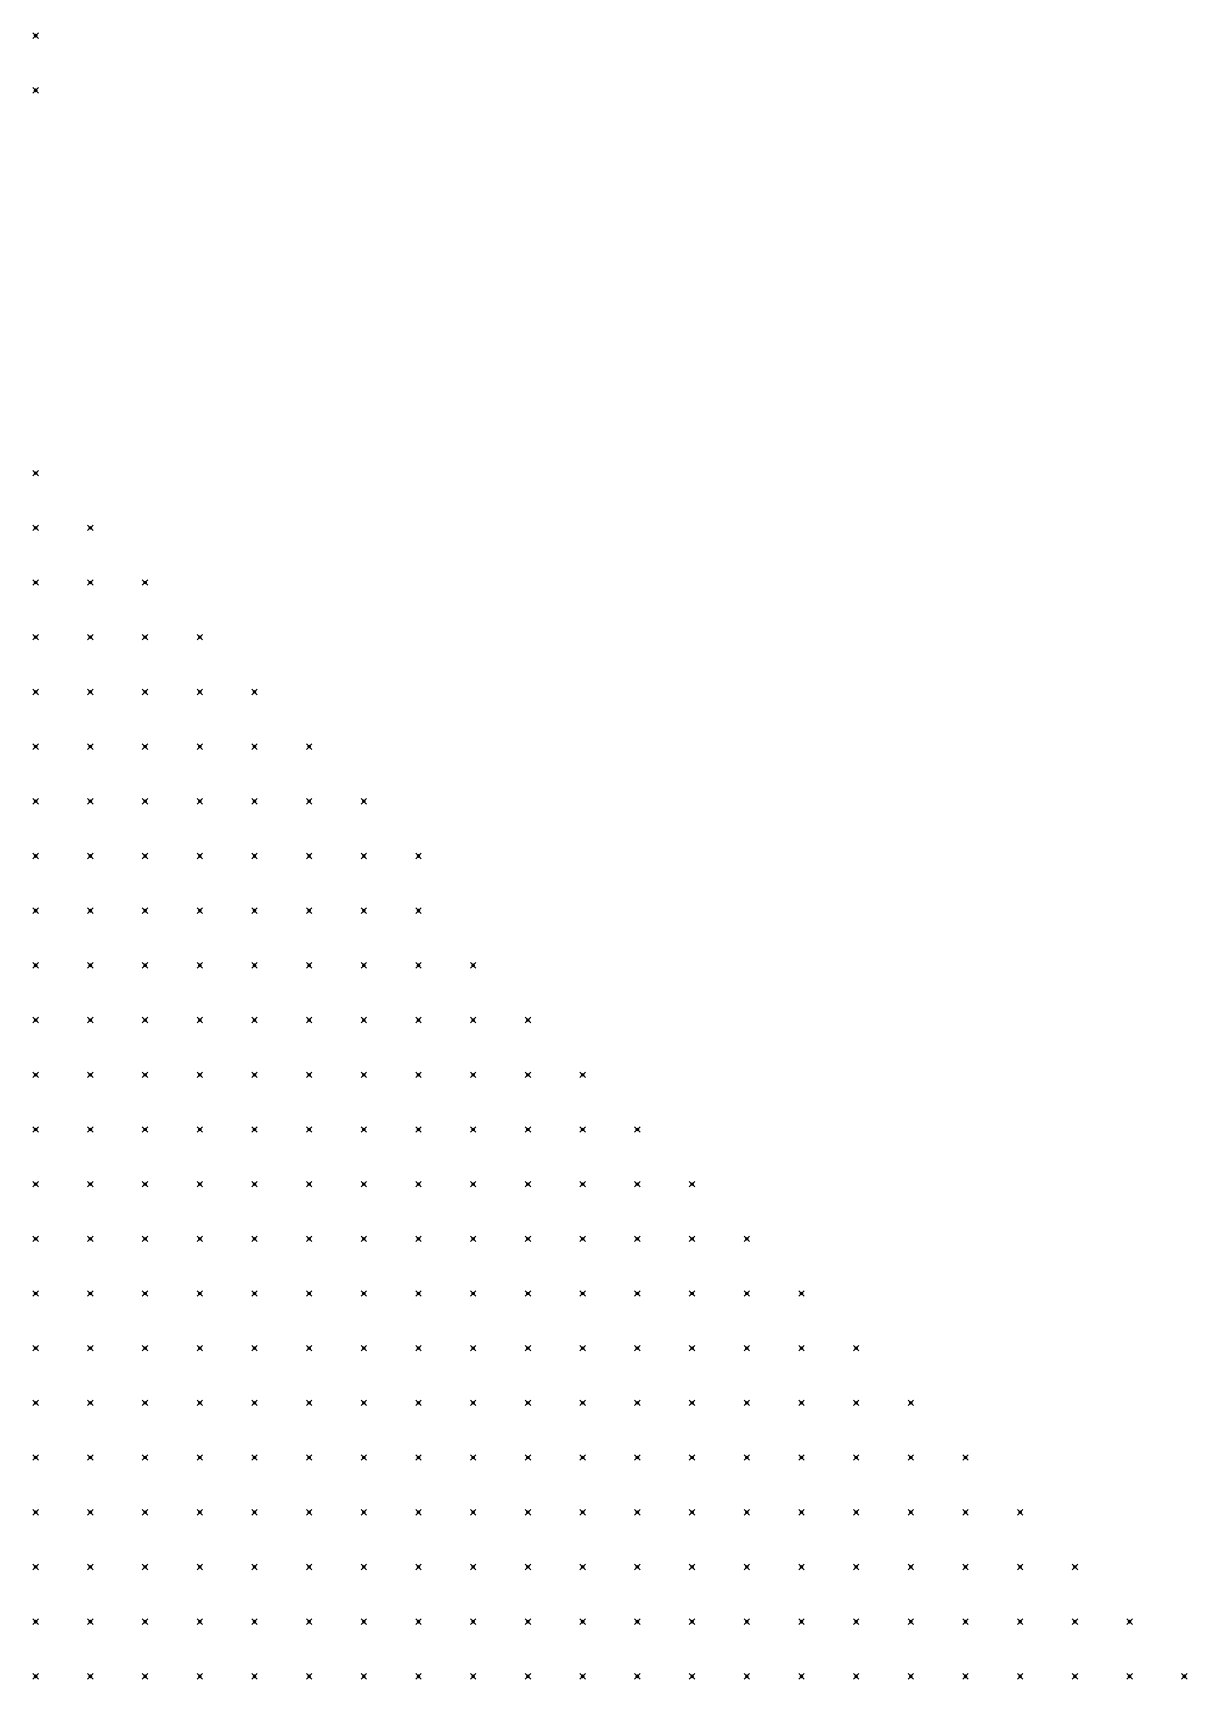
# Model space of a CAD drawing. Header units: metres. Extents: x 441556 to 446409, y 432338 to 461058.
# Drawn here: x 442382.8 to 442446.1, y 458734.5 to 458824.8 of the extents above; entities that cross this region are included whole.
import ezdxf

# ---------------------------------------------------------------- set-up
doc = ezdxf.new("R2010")
doc.units = ezdxf.units.M
doc.header["$MEASUREMENT"] = 0
doc.header["$PDMODE"] = 35
doc.header["$PDSIZE"] = 0.15
doc.layers.add('DTM-NOK-RevN_LIDAR_co_lidar', color=91, linetype='Continuous', lineweight=0)

msp = doc.modelspace()

# ---------------------------------------------------------------- linework, layer by layer
at = {"layer": 'DTM-NOK-RevN_LIDAR_co_lidar'}
for p in [(442382.917, 458824.652, 405.231), (442382.917, 458821.653, 406.285), (442382.917, 458800.658, 418.716), (442382.917, 458797.658, 420.164), (442385.916, 458797.658, 419.558), (442382.917, 458794.659, 421.328), (442385.916, 458794.659, 420.551), (442388.915, 458794.659, 419.964), (442382.917, 458791.66, 422.607), (442385.916, 458791.66, 421.726), (442388.915, 458791.66, 420.96), (442391.915, 458791.66, 420.494), (442382.917, 458788.66, 423.918), (442385.916, 458788.66, 423.1), (442388.915, 458788.66, 421.942), (442391.915, 458788.66, 421.371), (442394.914, 458788.66, 420.715), (442382.917, 458785.661, 424.945), (442385.916, 458785.661, 424.07), (442388.915, 458785.661, 422.905), (442391.915, 458785.661, 422.176), (442394.914, 458785.661, 421.569), (442397.913, 458785.661, 421.483), (442382.917, 458782.662, 426.215), (442385.916, 458782.662, 425.236), (442388.915, 458782.662, 424.288), (442391.915, 458782.662, 423.372), (442394.914, 458782.662, 422.727), (442397.913, 458782.662, 422.528), (442400.913, 458782.662, 421.921), (442382.917, 458779.662, 427.678), (442385.916, 458779.662, 426.459), (442388.915, 458779.662, 425.649), (442391.915, 458779.662, 424.607), (442394.914, 458779.662, 423.879), (442397.913, 458779.662, 423.601), (442400.913, 458779.662, 423.116), (442403.912, 458779.662, 422.493), (442382.917, 458776.663, 428.872), (442385.916, 458776.663, 427.654), (442388.915, 458776.663, 426.776), (442391.915, 458776.663, 425.859), (442394.914, 458776.663, 425.102), (442397.913, 458776.663, 424.777), (442400.913, 458776.663, 424.697), (442403.912, 458776.663, 423.726), (442382.917, 458773.664, 430.215), (442385.916, 458773.664, 429.187), (442388.915, 458773.664, 428.3), (442391.915, 458773.664, 427.686), (442394.914, 458773.664, 426.641), (442397.913, 458773.664, 426.346), (442400.913, 458773.664, 426.172), (442403.912, 458773.664, 425.388), (442406.911, 458773.664, 425.411), (442382.917, 458770.664, 431.47), (442385.916, 458770.664, 430.407), (442388.915, 458770.664, 429.719), (442391.915, 458770.664, 429.248), (442394.914, 458770.664, 428.42), (442397.913, 458770.664, 428.142), (442400.913, 458770.664, 427.841), (442403.912, 458770.664, 427.308), (442406.911, 458770.664, 427.075), (442409.911, 458770.664, 427.416), (442382.917, 458767.665, 433.063), (442385.916, 458767.665, 431.981), (442388.915, 458767.665, 431.318), (442391.915, 458767.665, 430.737), (442394.914, 458767.665, 429.955), (442397.913, 458767.665, 429.702), (442400.913, 458767.665, 429.506), (442403.912, 458767.665, 428.751), (442406.911, 458767.665, 428.883), (442409.911, 458767.665, 429.616), (442412.91, 458767.665, 428.808), (442382.917, 458764.666, 434.751), (442385.916, 458764.666, 433.813), (442388.915, 458764.666, 432.891), (442391.915, 458764.666, 432.048), (442394.914, 458764.666, 431.37), (442397.913, 458764.666, 430.909), (442400.913, 458764.666, 430.657), (442403.912, 458764.666, 430.663), (442406.911, 458764.666, 430.875), (442409.911, 458764.666, 430.834), (442412.91, 458764.666, 431.298), (442415.909, 458764.666, 430.732), (442382.917, 458761.666, 436.537), (442385.916, 458761.666, 435.781), (442388.915, 458761.666, 434.696), (442391.915, 458761.666, 434.067), (442394.914, 458761.666, 433.035), (442397.913, 458761.666, 432.709), (442400.913, 458761.666, 432.898), (442403.912, 458761.666, 432.428), (442406.911, 458761.666, 432.825), (442409.911, 458761.666, 432.857), (442412.91, 458761.666, 432.694), (442415.909, 458761.666, 432.622), (442418.909, 458761.666, 432.272), (442382.917, 458758.667, 438.166), (442385.916, 458758.667, 437.409), (442388.915, 458758.667, 436.384), (442391.915, 458758.667, 435.883), (442394.914, 458758.667, 435.508), (442397.913, 458758.667, 435.129), (442400.913, 458758.667, 434.685), (442403.912, 458758.667, 434.28), (442406.911, 458758.667, 434.637), (442409.911, 458758.667, 434.634), (442412.91, 458758.667, 434.456), (442415.909, 458758.667, 434.338), (442418.909, 458758.667, 433.903), (442421.908, 458758.667, 433.558), (442382.917, 458755.667, 439.675), (442385.916, 458755.667, 438.9), (442388.915, 458755.667, 438.119), (442391.915, 458755.667, 437.43), (442394.914, 458755.667, 437.065), (442397.913, 458755.667, 437.268), (442400.913, 458755.667, 437.111), (442403.912, 458755.667, 436.523), (442406.911, 458755.667, 436.454), (442409.911, 458755.667, 436.158), (442412.91, 458755.667, 436.195), (442415.909, 458755.667, 436.15), (442418.909, 458755.667, 435.661), (442421.908, 458755.667, 435.171), (442424.907, 458755.667, 434.482), (442382.917, 458752.668, 441.534), (442385.916, 458752.668, 440.698), (442388.915, 458752.668, 440.427), (442391.915, 458752.668, 439.913), (442394.914, 458752.668, 439.519), (442397.913, 458752.668, 439.364), (442400.913, 458752.668, 438.845), (442403.912, 458752.668, 438.262), (442406.911, 458752.668, 438.142), (442409.911, 458752.668, 438.199), (442412.91, 458752.668, 437.982), (442415.909, 458752.668, 437.682), (442418.909, 458752.668, 437.268), (442421.908, 458752.668, 436.306), (442424.907, 458752.668, 435.391), (442427.907, 458752.668, 434.255), (442382.917, 458749.669, 443.321), (442385.916, 458749.669, 442.806), (442388.915, 458749.669, 442.461), (442391.915, 458749.669, 441.966), (442394.914, 458749.669, 441.503), (442397.913, 458749.669, 441.01), (442400.913, 458749.669, 440.783), (442403.912, 458749.669, 440.422), (442406.911, 458749.669, 440.133), (442409.911, 458749.669, 440.21), (442412.91, 458749.669, 439.705), (442415.909, 458749.669, 439.039), (442418.909, 458749.669, 438.44), (442421.908, 458749.669, 437.488), (442424.907, 458749.669, 436.302), (442427.907, 458749.669, 434.914), (442430.906, 458749.669, 433.698), (442382.917, 458746.669, 444.791), (442385.916, 458746.669, 444.444), (442388.915, 458746.669, 443.971), (442391.915, 458746.669, 443.432), (442394.914, 458746.669, 443.086), (442397.913, 458746.669, 442.954), (442400.913, 458746.669, 442.518), (442403.912, 458746.669, 442.192), (442406.911, 458746.669, 441.782), (442409.911, 458746.669, 441.744), (442412.91, 458746.669, 441.29), (442415.909, 458746.669, 440.136), (442418.909, 458746.669, 439.068), (442421.908, 458746.669, 438.014), (442424.907, 458746.669, 436.971), (442427.907, 458746.669, 435.274), (442430.906, 458746.669, 433.913), (442433.905, 458746.669, 432.56), (442382.917, 458743.67, 446.317), (442385.916, 458743.67, 445.782), (442388.915, 458743.67, 445.395), (442391.915, 458743.67, 444.832), (442394.914, 458743.67, 444.462), (442397.913, 458743.67, 444.396), (442400.913, 458743.67, 443.93), (442403.912, 458743.67, 443.51), (442406.911, 458743.67, 443.003), (442409.911, 458743.67, 442.646), (442412.91, 458743.67, 442.022), (442415.909, 458743.67, 440.756), (442418.909, 458743.67, 439.795), (442421.908, 458743.67, 438.712), (442424.907, 458743.67, 437.337), (442427.907, 458743.67, 435.734), (442430.906, 458743.67, 434.204), (442433.905, 458743.67, 432.664), (442436.905, 458743.67, 431.365), (442382.917, 458740.671, 447.827), (442385.916, 458740.671, 447.242), (442388.915, 458740.671, 447.081), (442391.915, 458740.671, 446.545), (442394.914, 458740.671, 446.025), (442397.913, 458740.671, 445.739), (442400.913, 458740.671, 445.275), (442403.912, 458740.671, 444.813), (442406.911, 458740.671, 443.987), (442409.911, 458740.671, 443.359), (442412.91, 458740.671, 442.534), (442415.909, 458740.671, 441.361), (442418.909, 458740.671, 440.453), (442421.908, 458740.671, 439.231), (442424.907, 458740.671, 437.57), (442427.907, 458740.671, 435.942), (442430.906, 458740.671, 434.31), (442433.905, 458740.671, 432.858), (442436.905, 458740.671, 431.515), (442439.904, 458740.671, 430.49), (442382.917, 458737.671, 449.342), (442385.916, 458737.671, 448.985), (442388.915, 458737.671, 448.715), (442391.915, 458737.671, 448.245), (442394.914, 458737.671, 447.629), (442397.913, 458737.671, 447.206), (442400.913, 458737.671, 446.585), (442403.912, 458737.671, 445.879), (442406.911, 458737.671, 444.866), (442409.911, 458737.671, 444.019), (442412.91, 458737.671, 442.929), (442415.909, 458737.671, 441.753), (442418.909, 458737.671, 440.698), (442421.908, 458737.671, 439.342), (442424.907, 458737.671, 437.579), (442427.907, 458737.671, 435.904), (442430.906, 458737.671, 434.294), (442433.905, 458737.671, 432.924), (442436.905, 458737.671, 431.455), (442439.904, 458737.671, 430.094), (442442.903, 458737.671, 428.81), (442382.917, 458734.672, 451.056), (442385.916, 458734.672, 450.713), (442388.915, 458734.672, 450.218), (442391.915, 458734.672, 449.782), (442394.914, 458734.672, 449.078), (442397.913, 458734.672, 448.575), (442400.913, 458734.672, 447.75), (442403.912, 458734.672, 446.899), (442406.911, 458734.672, 445.579), (442409.911, 458734.672, 444.48), (442412.91, 458734.672, 443.159), (442415.909, 458734.672, 441.908), (442418.909, 458734.672, 440.742), (442421.908, 458734.672, 439.469), (442424.907, 458734.672, 437.325), (442427.907, 458734.672, 435.615), (442430.906, 458734.672, 434.088), (442433.905, 458734.672, 432.723), (442436.905, 458734.672, 431.251), (442439.904, 458734.672, 429.861), (442442.903, 458734.672, 428.494), (442445.903, 458734.672, 427.211)]:
    msp.add_point(p, dxfattribs=at)

doc.saveas('drawing.dxf')
